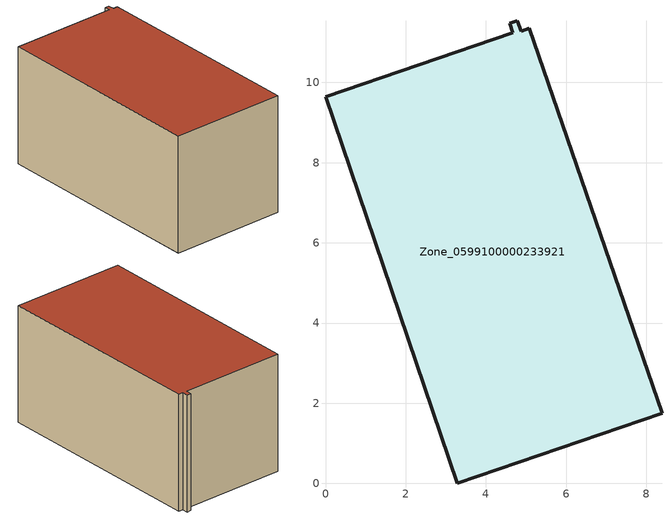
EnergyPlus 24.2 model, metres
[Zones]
Zone_0599100000233921
 floor ground (C_G): 0,9.64 4.67,11.24 4.59,11.48 4.78,11.54 4.88,11.27 5.08,11.35 8.39,1.75 3.28,0 z0
 wall outside (C_F): 4.67,11.24 0,9.64 3.28,0 8.39,1.75 5.08,11.35 4.88,11.27 4.78,11.54 4.59,11.48 4.67,11.24 z0:5.47
 roof outside (C_R): 8.39,1.75 5.08,11.35 4.88,11.27 4.78,11.54 4.59,11.48 4.67,11.24 0,9.64 3.28,0 z5.47
[BUILDING]
Pand.0599100000233921: North Axis=0; Terrain=City; Loads Convergence Tolerance Value=0.04; Temperature Convergence Tolerance Value=0.4; Solar Distribution=FullExterior; Maximum Number of Warmup Days=25; Minimum Number of Warmup Days=1
[Site:Location]
Rotterdam.The.Hague.AP_ZH_NLD Design_Conditions: Latitude=51.96; Longitude=4.45; Time Zone=1; Elevation=-4.5
[SITE:GROUNDTEMPERATURE:BUILDINGSURFACE]
18, 18, 18, 18, 18, 18, 18, 18, 18, 18, 18, 18
[MATERIAL] Thermal Absorptance=0.9; Solar Absorptance=0.7; Visible Absorptance=0.7
Name | Roughness | Thickness | Conductivity | Density | Specific Heat
G.TC.1946-1964 | MediumSmooth | 0.15 | 1 | 540 | 1210
F.TC.1946-1964 | Rough | 0.3 | 0.857143 | 1920 | 840
R.TC.1946-1964 | MediumRough | 0.2 | 0.235294 | 1500 | 1000
[CONSTRUCTION]
C_G: G.TC.1946-1964
C_F: F.TC.1946-1964
C_R: R.TC.1946-1964
[ZONE]
Zone_0599100000233921: Type=1; Multiplier=1; Ceiling Height=Autocalculate; Volume=Autocalculate; Floor Area=autocalculate; Part of Total Floor Area=Yes
[ZONEINFILTRATION:DESIGNFLOWRATE]
Infil_Zone_0599100000233921: Zone or ZoneList or Space or SpaceList=Zone_0599100000233921; Schedule=AlwaysOn; Design Flow Rate Calculation Method=Flow/Area; Flow Rate per Floor Area=0.003; Constant Term Coefficient=1; Temperature Term Coefficient=0; Velocity Term Coefficient=0; Velocity Squared Term Coefficient=0
[HVACTEMPLATE:ZONE:IDEALLOADSAIRSYSTEM]
Zone_0599100000233921: Maximum Heating Supply Air Temperature=50; Minimum Cooling Supply Air Temperature=13; Maximum Heating Supply Air Humidity Ratio=0.0156; Minimum Cooling Supply Air Humidity Ratio=0.0077; Heating Limit=NoLimit; Cooling Limit=NoLimit; Dehumidification Control Type=ConstantSensibleHeatRatio; Cooling Sensible Heat Ratio=0.7; Dehumidification Setpoint=60; Humidification Control Type=None; Humidification Setpoint=30; Outdoor Air Method=None; Outdoor Air Flow Rate per Person=0.00944; Outdoor Air Flow Rate per Zone Floor Area=0; Outdoor Air Flow Rate per Zone=0; Demand Controlled Ventilation Type=None; Outdoor Air Economizer Type=NoEconomizer; Heat Recovery Type=None; Sensible Heat Recovery Effectiveness=0.7; Latent Heat Recovery Effectiveness=0.65
[ZONECONTROL:THERMOSTAT]
ThermostatControl_Zone_0599100000233921: Zone or ZoneList=Zone_0599100000233921; Control Type Schedule=DualSetpointControlType; Control 1=Thermostat_Zone_0599100000233921; Temperature Difference Between Cutout And Setpoint=0
[THERMOSTATSETPOINT:DUALSETPOINT]
Thermostat_Zone_0599100000233921: Heating Setpoint Temperature Schedule=HeatingSetpoint_Zone_0599100000233921; Cooling Setpoint Temperature Schedule=CoolingSetpoint_Zone_0599100000233921
[SCHEDULE:COMPACT]
HeatingSetpoint_Zone_0599100000233921: Through: 12/31, For: AllDays, Until: 24:00, 21
CoolingSetpoint_Zone_0599100000233921: Through: 12/31, For: AllDays, Until: 24:00, 24
DualSetpointControlType: Through: 12/31, For: AllDays, Until: 24:00, 4
AlwaysOn: Through: 12/31, For: AllDays, Until: 24:00, 1
